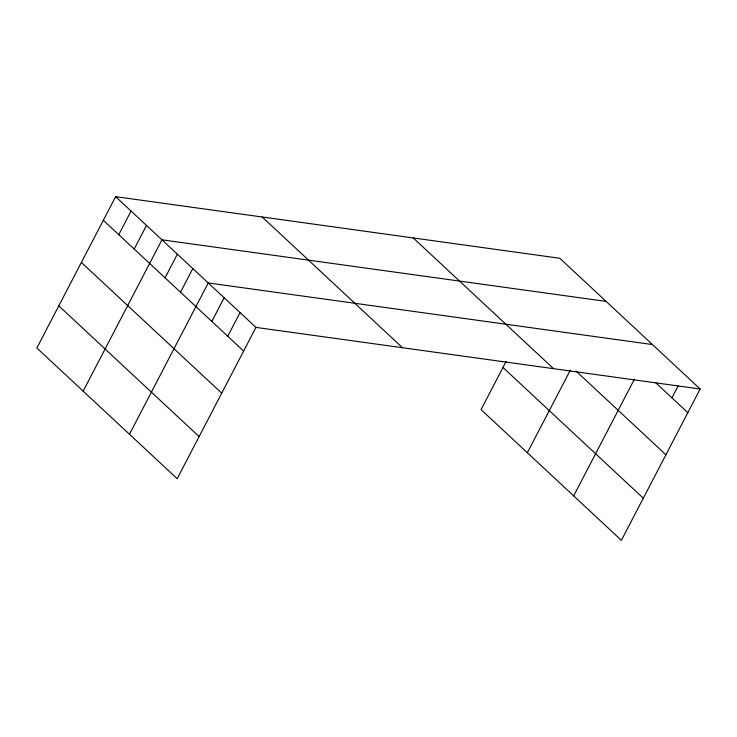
<?xml version="1.0" encoding="UTF-8"?>
<svg xmlns="http://www.w3.org/2000/svg" width="737" height="737" viewBox="0 0 737 737"><rect width="100%" height="100%" fill="white"/><g stroke="black" fill="none" stroke-linecap="round" stroke-linejoin="round"><path stroke-width="1.11" d="M700.15 389.007L559.816 258.272L115.626 196.668L36.85 347.993L177.184 478.728L255.951 327.403L700.15 389.007L621.374 540.332L481.049 409.597L506.061 361.545M118.749 234.688L131.057 211.049M134.189 249.069L146.497 225.43M83.161 391.135L161.937 239.811L606.127 301.415M165.06 277.84L177.368 254.191M180.501 292.221L192.808 268.572M129.463 434.277L208.239 282.953L652.438 344.557M211.841 321.415L224.149 297.766M227.742 336.229L240.05 312.589M527.351 452.739L570.346 370.158M573.662 495.881L634.382 379.242M671.932 397.842L678.095 386.013M656.031 383.028L687.842 412.656M575.947 370.978L665.907 454.793M413.236 237.94L553.57 368.684M502.975 367.468L643.309 498.203M262.206 216.991L402.54 347.735M115.626 196.668L255.951 327.403M103.318 220.308L243.643 351.052M81.383 262.446L221.708 393.18M58.785 305.855L199.11 436.59"/></g></svg>
